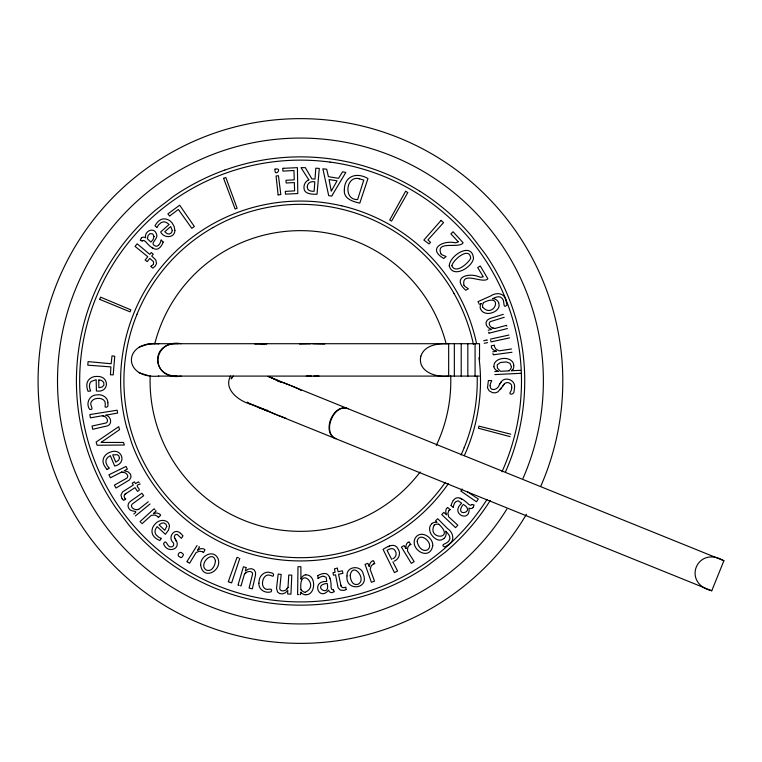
<?xml version="1.0" encoding="UTF-8"?>
<svg xmlns="http://www.w3.org/2000/svg" width="762" height="762" viewBox="0 0 762 762"><rect width="100%" height="100%" fill="white"/><g stroke="black" fill="none" stroke-linecap="round" stroke-linejoin="round"><path stroke-width="1.14" d="M511.264 366.427L510.035 363.312L506.339 361.94L500.434 362.483L497.234 364.788L497.424 368.094L500.405 371.285L509.159 370.865M490.08 385.924C490.271 392.154 498.529 389.477 499.405 384.524A33.652 33.652 0 0 1 500.424 383.038C504.168 375.352 516.122 379.924 514.483 387.868M511.75 387.172C512.435 382.705 505.882 380.762 503.796 384.648A23.508 23.508 0 0 0 502.682 386.239L497.919 391.887L495.405 392.83L492.576 392.687L489.223 390.858L487.499 387.868L488.394 380.552L491.757 380.543L490.576 383.334A7.534 7.534 0 0 0 490.252 384.381L490.204 384.677A7.258 7.258 0 0 0 490.109 385.372L490.09 385.62M514.474 388.039L514.217 390.287A12.268 12.268 0 0 1 514.093 390.887C514.569 394.983 507.511 395.364 510.702 391.468A11.306 11.306 0 0 0 511.512 389.22L511.626 388.477A10.049 10.049 0 0 0 511.721 387.772L511.74 387.401M288.017 587.302L288.769 575.015L291.798 575.167L290.941 594.15L287.607 593.979L287.826 590.417L285.34 592.798L282.607 593.884L279.673 593.608L277.549 592.026L276.539 588.293L278.168 574.081L281.188 574.405L279.93 586.873C278.311 592.798 286.903 591.55 288.017 587.302A15.935 15.935 0 0 1 286.731 588.912M300.942 592.217L300.523 594.579L299.971 594.579M249.098 588.064L252.117 575.891C254.556 570.595 247.202 570.138 244.469 574.062L241.03 585.892L240.23 585.654M237.039 557.374L228.267 581.739L228.895 581.968M249.803 403.927L711.756 590.769L723.9 560.746L268.091 376.39M230.524 376.095C223.276 389.22 238.696 400.822 250.06 404.031M472.173 504.454L474.05 505.006A5.229 5.229 0 0 1 473.707 506.187L473.697 506.225A5.286 5.286 0 0 1 473.354 506.882L473.097 507.273M153.467 264.1L153.543 261.709L149.79 258.366L147.19 261.633L145.151 260.042L147.78 256.727L135.055 246.374L137.17 243.802L149.743 254.356L151.295 252.527L153.257 254.213L151.724 256.022L155.762 259.928L156.543 263.5L155.391 265.862L152.895 268.129L150.733 266.462L151.362 266.043M197.625 550.04L199.473 547.011L198.987 546.706M462.182 488.985L460.791 491.033L476.46 501.787L478.326 499.024L467.706 491.976M501.596 387.848L501.663 387.744A23.927 23.927 0 0 1 500.291 389.62M453.314 500.501L453.619 500.101A5.648 5.648 0 0 1 453.819 499.843C457.981 494.138 465.772 501.501 468.63 504.311L470.583 505.32L472.059 504.634M142.132 241.068L140.294 240.363A5.239 5.239 0 0 1 140.751 239.22L140.77 239.192A5.286 5.286 0 0 1 141.17 238.563L141.465 238.201M461.2 503.692C449.885 514.283 470.859 523.113 468.973 508.044A3.258 3.258 0 0 0 473.259 507.416M462.62 505.13C454.123 517.684 476.45 512.264 463.229 504.377M461.629 503.139L458.076 500.786L455.495 501.92M233.229 376.095L231.086 378.885L233.096 376.333M448.942 510.492L447.913 513.121L448.58 516.731L457.819 525.208L455.552 527.647L441.75 514.588L443.817 512.369L446.437 514.769M142.237 240.935L143.77 240.392L145.609 241.592C148.18 244.669 155.2 252.774 159.896 247.507A5.648 5.648 0 0 0 160.134 247.279L160.468 246.907A15.354 15.354 0 0 0 163.144 242.078M447.208 507.911L447.675 507.502L450.113 509.597M449.104 510.321L449.17 510.254A4.553 4.553 0 0 1 450.113 509.607M140.227 484.041C132.045 485.88 143.523 489.29 137.427 491.328L134.988 487.632L124.92 494.281L124.035 495.986L124.673 497.929M431.749 523.837C428.168 526.78 429.473 532.628 432.33 535.838A11.782 11.782 0 0 0 432.54 536.096C435.007 539.21 439.912 541.83 443.446 538.848A7.925 7.925 0 0 0 443.713 538.629L443.998 538.382M158.772 343.71C122.32 340.357 122.282 379.476 158.772 376.095M158.525 245.202C157.582 246.116 156.486 246.507 155.438 246.031C148.438 243.221 159.201 239.125 156.391 233.829C154.124 226.466 143.894 231.219 145.637 237.849A3.248 3.248 0 0 0 141.313 238.049M449.561 543.83C455.266 539.867 452.742 531.895 447.475 528.523L437.721 518.722L435.55 520.846L437.045 522.399A6.277 6.277 0 0 0 431.949 523.456M141.989 523.751L151.314 515.36L154.972 515.045L157.486 516.322M153.467 513.417L156.115 511.035L155.734 510.616M449.351 544.011L445.427 546.725A21.06 21.06 0 0 1 444.779 547.021C438.998 544.392 447.904 543.839 449.161 540.401C451.59 537.162 448.008 533.324 445.675 531.333M148.266 501.758L138.617 509.416C134.179 510.931 128.159 506.063 133.54 503.101L143.656 495.7L141.894 493.243L130.74 501.12C128.226 502.539 127.102 506.12 128.949 508.502C130.683 512.721 139.837 509.673 133.76 514.055M434.197 525.132C426.625 540.048 456.228 540.039 438.693 524.104M409.48 545.087L407.794 547.345L407.48 551.002L414.157 561.623L411.318 563.375L401.45 547.126L404.031 545.535L405.927 548.545M408.489 542.144L409.042 541.858L410.842 544.535M409.67 544.963L409.765 544.916A4.553 4.553 0 0 1 410.842 544.544M392.801 558.794C396.04 557.67 397.05 553.641 395.249 550.926A4.886 4.886 0 0 0 395.097 550.669C393.706 547.497 389.42 548.564 387.058 550.412L391.639 559.384M394.202 561.194C399.031 559.241 401.203 553.012 397.926 548.764C394.706 542.22 387.363 546.697 383.048 549.345L394.44 572.605L397.583 571.033L392.906 561.861M346.091 589.54L345.843 587.083L345.081 587.416A5.277 5.277 0 0 1 344.643 587.559L344.576 587.578M121.396 472.183L110.423 477.774L108.937 474.793L126.006 466.439L127.359 469.154L124.187 470.764L128.054 471.821L130.483 474.135L131.045 477.06L129.55 479.879L116.005 488.032L114.357 485.137L125.301 479.022C130.921 476.869 125.854 471.421 121.396 472.183A18.85 18.85 0 0 1 123.415 472.44M107.09 469.468L109.376 468.135A27.146 27.146 0 0 1 108.175 466.858L107.985 466.639A8.811 8.811 0 0 1 107.232 465.63L105.937 462.553L106.042 459.934L107.471 457.581L110.29 455.647L114.71 466.049C127.606 463.144 121.463 447.342 110.261 452.19A10.439 10.439 0 0 0 109.604 452.428C105.108 453.933 101.632 459.048 103.47 463.753A9.373 9.373 0 0 0 103.584 464.068L104.308 465.639A21.155 21.155 0 0 0 107.118 469.44M481.193 303.571L479.136 304.248M483.365 302.638C504.53 291.922 493.938 319.63 482.737 307.21M492.604 298.675C495.214 297.37 499.653 295.275 502.025 298.256C505.168 300.561 502.358 309.582 506.949 305.076A21.079 21.079 0 0 0 506.911 304.448L505.758 299.733M373.351 563.994L371.237 565.861L370.17 569.385L374.513 581.149L371.38 582.273L365.074 564.356L367.932 563.328L369.16 566.652M372.989 560.918L373.58 560.756L374.799 563.737A4.553 4.553 0 0 0 373.666 563.88L373.666 563.89M139.208 347.062L148.123 344.224L158.896 343.71M504.215 317.297L492.252 321.04C486.432 321.545 489.937 328.422 494.671 328.527L506.559 325.317L506.768 326.117M488.213 330.279L491.642 329.346L488.442 327.812L486.432 325.431L485.994 322.697L487.223 320.192L489.909 318.516L503.263 314.325M333.394 589.836L334.337 591.56A5.229 5.229 0 0 1 333.27 592.141L333.232 592.16A5.286 5.286 0 0 1 332.527 592.379L332.099 592.465M488.985 333.213L507.397 328.536M490.385 339.128L508.94 335.042M344.3 587.645L342.233 587.492L341.033 586.073L338.566 574.262L342.91 573.357L342.357 570.824L338.071 571.719L337.337 568.014L334.48 568.89L335.09 572.281L333.023 572.643L333.461 575.196L335.547 574.824L338.061 587.626L340.357 590.083L343.767 590.407A4.162 4.162 0 0 0 344.081 590.331L344.357 590.255A10.163 10.163 0 0 0 346.081 589.531M102.537 415.709L90.411 417.843L89.859 414.557L117.148 410.213L117.634 413.071L105.632 415.176C111.547 416.147 112.776 425.51 106.042 426.196L92.735 429.292L92.011 426.034L104.27 423.386C110.271 423.062 106.899 415.995 102.537 415.709A18.85 18.85 0 0 1 104.394 416.547M492.738 351.815L496.252 351.282M511.531 348.967L499.129 350.853L495.9 349.091L494.5 346.643M333.213 589.874L331.661 589.283L331.032 587.216C331.403 583.121 330.375 572.433 323.879 573.529A5.648 5.648 0 0 0 323.469 573.567L323.069 573.624A15.335 15.335 0 0 0 317.84 575.653M326.25 581.492C310.753 580.892 319.221 602.018 328.622 590.083A3.258 3.258 0 0 0 332.08 592.684M493.166 354.825L511.997 352.263M326.755 581.435L326.146 577.263L323.44 576.186M305.781 574.891C316.249 574.405 316.078 594.541 306.276 594.731M254.698 344.005L266.833 344.005M327.184 583.416C330.689 598.446 311.448 585.921 326.346 583.502M494.709 371.561L498.253 371.389M511.54 370.751A11.44 11.44 0 0 0 512.207 370.094L512.75 369.456A9.925 9.925 0 0 1 511.531 370.742L520.589 370.303M494.833 374.599L520.722 373.313M181.223 343.71C153.867 338.576 148.361 376.371 177.003 376.037M178.365 343.729C148.38 341.919 152.352 381.105 181.223 376.095M318.973 376.047L313.83 376.095M310.639 343.71L300.447 343.957A71.857 71.857 0 0 0 299.542 344.014M158.448 343.71L479.527 343.71L479.527 359.902M139.122 372.742L148.123 375.571M158.448 376.095L479.308 376.095M312.839 343.71L324.688 344.024M311.572 376.095L306.295 376.057M260.937 343.71L263.671 343.967M298.523 594.57L297.609 594.56L297.999 566.718L300.895 566.737L300.914 578.92M305.305 592.141C320.411 585.759 298.485 564.804 300.933 589.836M358.273 178.47C345.738 176.393 343.491 200.301 357.645 199.539L363.769 180.08L358.273 178.47A16.802 16.802 0 0 1 359.483 178.775M267.119 410.423L267.691 410.556M250.917 588.512L252.336 588.845L255.489 575.215L255.527 572.3L254.137 569.843L251.489 568.652L248.326 569.119L245.345 571.052L246.155 567.585M250.507 588.416L249.898 588.264M510.778 434.178L478.965 426.129L478.422 428.225L510.14 436.636M280.245 381.772L281.511 382.133M245.793 567.48L243.43 566.776L238.039 584.997M265.452 409.975L264.376 409.642M239.03 585.302L238.439 585.121M267.5 410.613L250.06 403.67M282.359 382.391L289.76 385.153M286.083 418.338L277.949 415.309M263.833 409.461L258.775 407.556M239.801 558.346L231.619 582.911L230.991 582.701M346.767 408.222C332.518 404.355 321.269 433.121 335.937 438.76M230.562 582.549L229.314 582.111M238.516 557.898L237.411 557.508M723.9 560.746C696.954 544.792 681.295 583.502 711.756 590.769M268.681 376.628L269.853 377.104M348.072 408.737C333.899 403.193 322.05 431.921 335.309 438.502M270.92 377.533L277.406 380.428M291.227 385.743L297.085 388.287A48.987 48.968 24.7 0 1 300.085 389.83M276.901 414.88L272.786 413.147A62.093 62.093 0 0 1 268.834 411.232M270.443 377.333L279.321 381.391M202.311 551.678L199.53 551.183L196.12 552.526L189.595 563.242L188.176 562.366M267.033 410.204L267.938 410.728M300.666 390.173L301.285 390.554M247.298 402.079L249.088 403.174M187.823 562.146L187.29 561.813M197.063 545.506L186.938 561.594M279.921 381.876L280.416 382.2M204.502 549.478L204.997 549.85L203.416 552.65A4.553 4.553 0 0 0 202.597 551.85L202.54 551.821M182.909 553.793C184.585 554.231 181.518 558.784 180.48 557.365M182.489 553.498C179.908 549.859 175.698 555.946 180.051 557.07M180.261 533.086C174.088 527.418 167.259 537.848 173.326 542.782C174.374 544.725 173.345 546.878 170.993 546.945C167.03 547.497 166.354 538.115 163.573 543.697C167.164 554.536 183.099 548.84 174.936 538.61M451.056 505.549L453.247 507.368M180.432 533.229L180.775 533.533A13.697 13.697 0 0 1 181.156 533.876L182.69 535.524M441.179 254.07L441.198 254.089A6.41 6.41 0 0 0 441.493 254.365L441.608 254.46A6.677 6.677 0 0 0 442.274 254.956L446.084 256.508L443.77 258.489C426.815 248.688 443.246 239.944 455.19 242.792A8.639 8.639 0 0 0 458.21 241.745M161.211 240.078L163.22 242.106M141.294 522.97L140.599 522.199M458.21 241.735L450.894 233.877L453.057 231.762L463.115 242.764C459.429 249.136 435.416 239.897 440.922 253.794M154.848 509.626L154.095 508.768L140.056 521.57M182.975 535.867L181.366 538.324L177.175 534.333L175.193 534.753L174.327 536.524A5.353 5.353 0 0 0 174.993 538.582M160.22 514.845L160.591 515.341L158.267 517.569A4.553 4.553 0 0 0 157.715 516.569L157.658 516.503M150.047 503.977L135.331 515.998M139.17 482.727L138.465 481.841L135.541 483.66L134.445 481.879L132.226 483.222L133.34 485.032L122.587 491.89L120.948 495.014L121.901 498.424A4.162 4.162 0 0 0 122.082 498.691M124.797 498.1L124.863 498.186A5.277 5.277 0 0 0 125.13 498.5L125.749 499.129L123.625 500.329A10.163 10.163 0 0 1 122.244 498.929L122.158 498.796M463.982 285.226L464.106 285.417A6.41 6.41 0 0 0 464.334 285.74L464.429 285.864A6.677 6.677 0 0 0 464.982 286.483L468.392 288.779L465.725 290.246C451.142 277.197 468.982 271.986 480.108 277.206A8.63 8.63 0 0 0 483.279 276.797L477.726 267.595L480.279 265.967L487.861 278.797C482.87 284.293 461.391 270.329 463.887 285.074M308.858 179.927L301 167.63L305.362 167.678L311.868 178.889L315.011 179.089L315.792 168.164L319.297 168.44L317.021 194.243C312.001 194.281 303.467 194.31 303.981 187.138A5.477 5.477 0 0 1 303.99 186.804L304.019 186.452A8.011 8.011 0 0 1 308.81 179.803M478.307 302.333L477.993 301.638L490.614 295.999C495.662 292.389 503.892 292.56 505.682 299.523M478.46 302.685L478.688 303.2M480.689 309.124C482.108 313.287 488.109 314.373 492.081 312.753A11.782 11.782 0 0 0 492.404 312.649C496.176 311.439 500.377 307.791 498.834 303.428A7.925 7.925 0 0 0 498.729 303.105L498.615 302.79M126.635 427.063L131.988 443.894A180.737 180.737 0 0 0 152.324 482.965A178.365 178.365 0 0 0 163.03 497.014A180.299 180.299 0 0 0 202.625 531.933A178.727 178.727 0 0 0 217.894 540.81A180.337 180.337 0 0 0 267.843 557.936A178.384 178.384 0 0 0 285.34 560.299A180.604 180.604 0 0 0 338.042 556.984A177.994 177.994 0 0 0 355.121 552.479A180.594 180.594 0 0 0 402.536 529.247A178.356 178.356 0 0 0 416.585 518.541A180.318 180.318 0 0 0 448.427 483.527M488.747 332.289L488.89 332.842M483.689 340.795L487.013 339.871L487.137 340.423M490.661 340.423L490.785 340.985M509.549 337.89L490.976 341.909M487.594 342.605L484.222 343.3M493.995 366.665C492.928 357.016 512.474 355.006 513.779 365.055M492.985 353.511L493.062 354.073M491.395 346.348L491.366 345.796L494.528 345.176A4.553 4.553 0 0 0 494.443 346.319L494.462 346.424M107.861 402.727C107.994 397.602 102.26 394.03 97.288 394.84A11.544 11.544 0 0 0 96.755 394.887C89.421 394.849 85.458 403.612 89.687 409.423C95.25 410.166 88.906 404.946 91.297 401.945C92.383 399.717 94.917 398.631 97.279 398.44C100.698 397.859 105.566 399.593 105.28 403.727A14.668 14.668 0 0 1 105.118 405.765C104.032 408.499 108.899 407.184 107.918 404.765A18.088 18.088 0 0 0 107.909 403.431L107.871 402.784M317.792 575.577L318.04 578.425M513.798 365.379L513.798 365.55A9.115 9.115 0 0 1 513.788 366.112L513.731 366.932A5.086 5.086 0 0 1 512.836 369.522M475.078 343.71L475.078 376.095M467.83 343.71L467.83 376.095M461.22 343.71L461.22 376.095M454.343 343.71L454.343 376.095M212.827 227.667A176.527 176.527 0 0 1 367.303 217.427A177.527 177.527 0 0 1 406.46 239.554A175.441 175.441 0 0 1 426.806 257.356A177.527 177.527 0 0 1 453.923 293.246M212.817 227.648A177.527 177.527 0 0 0 176.936 254.775A175.441 175.441 0 0 0 159.134 275.111A177.527 177.527 0 0 0 136.97 314.258M137.008 314.277A176.479 176.479 0 0 0 147.256 468.735A177.498 177.498 0 0 0 174.346 504.634A175.384 175.384 0 0 0 194.681 522.446A177.489 177.489 0 0 0 233.839 544.601A176.479 176.479 0 0 0 388.306 534.324M388.325 534.352A177.498 177.498 0 0 0 424.215 507.225A175.384 175.384 0 0 0 442.017 486.889A177.489 177.489 0 0 0 445.322 482.317M464.172 447.742A177.489 177.489 0 0 1 461.029 454.971M477.183 376.19A176.479 176.479 0 0 1 464.144 447.723M453.895 293.265A176.479 176.479 0 0 1 473.402 344.348M263.976 344.538A48.216 12.249 57.5 0 1 264.233 344.624M277.368 380.829A48.216 31.442 68.7 0 1 278.863 381.676M266.862 410.775A48.216 32.061 -26.4 0 1 265.195 410.299M450.704 375.637A150.362 150.362 0 0 1 436.312 445.408M420.167 471.964A150.362 150.362 0 0 1 150.181 375.637M154.753 343.814A150.362 150.362 0 0 1 446.132 343.814M330.051 162.115A220.856 220.856 0 0 0 90.068 447.951A221.685 221.685 0 0 0 118.567 506.178A219.285 219.285 0 0 0 138.903 531.533A221.675 221.675 0 0 0 189.557 571.986A219.075 219.075 0 0 0 208.817 581.949A221.151 221.151 0 0 0 346.577 597.084A219.085 219.085 0 0 0 367.532 591.522A221.675 221.675 0 0 0 425.758 563.013A219.275 219.275 0 0 0 451.114 542.677A221.675 221.675 0 0 0 487.051 499.424M501.987 471.783A221.151 221.151 0 0 0 516.655 334.994A219.018 219.018 0 0 0 511.092 314.049A221.713 221.713 0 0 0 482.584 255.822A219.351 219.351 0 0 0 462.248 230.467A221.799 221.799 0 0 0 411.594 190.005A218.665 218.665 0 0 0 392.335 180.042A221.275 221.275 0 0 0 330.051 162.068M477.498 413.728A179.946 179.946 0 0 1 464.248 455.733M126.578 427.015A179.946 179.946 0 0 1 341.805 205.864M341.947 205.864A180.127 180.127 0 0 1 438.121 264.986A178.384 178.384 0 0 1 448.818 279.025A180.594 180.594 0 0 1 472.049 326.45A177.965 177.965 0 0 1 476.564 343.519M478.984 357.664A180.604 180.604 0 0 1 479.86 396.221A178.422 178.422 0 0 1 477.507 413.728M526.409 514.312A262.357 262.357 0 0 1 77.372 519.103A262.357 262.357 0 0 1 281.854 119.301A262.357 262.357 0 0 1 540.791 486.185M506.863 509.083A242.926 242.926 0 0 1 92.011 505.787A242.926 242.926 0 0 1 285.036 138.56A242.926 242.926 0 0 1 522.999 478.393M224.733 170.117A223.933 223.933 0 0 1 419.967 191.348M224.723 170.078A225.209 225.209 0 0 0 173.917 196.063L155.734 209.941A225.2 225.2 0 0 0 110.89 261.585A222.38 222.38 0 0 0 95.593 290.303A224.438 224.438 0 0 0 80.696 424.653A222.409 222.409 0 0 0 86.049 445.989A225.171 225.171 0 0 0 115.643 507.654L129.511 525.847A225.161 225.161 0 0 0 181.156 570.69A222.409 222.409 0 0 0 209.874 585.978A224.438 224.438 0 0 0 344.233 600.875A222.409 222.409 0 0 0 365.56 595.522A225.171 225.171 0 0 0 427.225 565.928L445.418 552.059A225.161 225.161 0 0 0 490.261 500.415M505.568 471.707A224.438 224.438 0 0 0 520.446 337.347A222.39 222.39 0 0 0 515.093 316.011A225.209 225.209 0 0 0 485.508 254.346L471.64 236.153A225.209 225.209 0 0 0 419.995 191.31M161.106 240.049A11.535 11.535 0 0 1 158.944 244.888M153.352 248.422A11.84 11.84 0 0 1 152.019 247.355M153.495 264.176A8.211 8.211 0 0 1 151.314 265.967M244.469 574.072A18.84 18.84 0 0 1 246.031 572.767M340.957 585.892A7.953 7.953 0 0 1 340.604 584.597M318.116 578.51A11.525 11.525 0 0 1 322.859 576.158M329.422 577.005A11.849 11.849 0 0 1 329.765 578.691M406.194 548.459A6.029 6.029 0 0 1 407.87 542.315M446.675 514.617A6.029 6.029 0 0 1 446.656 508.254M445.732 531.314A6.744 6.744 0 0 1 444.084 538.467M434.14 525.047A6.277 6.277 0 0 1 438.664 524.218M451.133 505.568A15.345 15.345 0 0 1 453.276 500.472M453.361 507.378A11.525 11.525 0 0 1 455.028 502.349M460.248 498.281A11.84 11.84 0 0 1 461.686 499.215M125.054 494.138A7.953 7.953 0 0 1 126.13 493.338M138.617 509.407A15.935 15.935 0 0 1 136.56 509.521M153.6 513.664A6.039 6.039 0 0 1 159.934 514.264M175.698 540.106A22.412 22.412 0 0 1 176.365 541.525M197.825 550.25A6.029 6.029 0 0 1 204.064 549.002M369.446 566.633A6.039 6.039 0 0 1 372.342 560.965M301.028 578.958A6.458 6.458 0 0 1 305.743 574.691M305.8 594.827A6.658 6.658 0 0 1 300.866 592.264M305.181 592.379A7.029 7.029 0 0 1 301.057 589.74M499.415 384.534A28.413 28.413 0 0 1 501.148 382.086M502.691 386.248A19.46 19.46 0 0 1 504.292 384.038M496.281 351.006A6.029 6.029 0 0 1 491.319 347.024M494.671 328.527A18.85 18.85 0 0 1 492.747 327.87M498.291 371.285A6.448 6.448 0 0 1 493.814 366.77M511.512 366.503A7.029 7.029 0 0 1 509.064 370.751M480.374 308.715A6.277 6.277 0 0 1 481.203 303.581M492.604 298.609A6.744 6.744 0 0 1 498.7 302.695M482.632 307.229A6.277 6.277 0 0 1 483.47 302.704M388.277 546.687A22.87 22.87 0 0 1 389.582 546.04M89.459 385.791L89.63 387.801A8.811 8.811 0 0 0 89.926 388.934L90.049 389.296A27.137 27.137 0 0 0 90.688 390.925L88.068 391.316A21.155 21.155 0 0 1 86.878 386.734L86.82 385A9.373 9.373 0 0 1 86.83 384.667C86.868 379.609 92.002 376.152 96.736 376.428A10.439 10.439 0 0 1 97.431 376.457C109.652 376.095 109.452 393.059 96.412 390.973L96.174 379.667L91.202 381.467L89.906 383.286L89.459 385.724M169.469 526.332L168.478 530.142L165.383 534.305L157.115 526.599L155.286 529.609L154.972 532.247L155.943 534.676L158.382 536.953A8.811 8.811 0 0 0 159.401 537.534L159.744 537.696A27.146 27.146 0 0 0 161.363 538.372L159.81 540.525A21.155 21.155 0 0 1 155.696 538.191L154.419 537.019A9.373 9.373 0 0 1 154.181 536.781C150.581 533.229 151.686 527.133 155.181 523.932A10.439 10.439 0 0 1 155.686 523.456C159.553 518.855 169.164 519.208 169.469 526.332M172.298 230.534L171.507 232.734L169.335 234.058L167.173 233.705L164.744 231.734L170.678 226.533L172.298 230.534M258.889 583.178C258.318 589.674 265.414 593.769 271.186 591.76C273.406 586.607 266.662 591.312 264.414 588.197C262.557 586.549 262.204 583.825 262.652 581.501C263.014 578.034 265.995 573.824 269.891 575.215A14.688 14.688 0 0 1 271.815 575.92C274.158 577.701 274.206 572.662 271.605 572.957A18.117 18.117 0 0 0 270.32 572.595C265.595 570.748 259.613 575.043 259.185 580.511A11.544 11.544 0 0 0 259.09 581.035L258.889 583.178M449.256 265.852C452.609 278.787 471.802 267.729 473.507 258.508C472.202 241.24 449.58 255.384 449.256 265.852M98.755 380.324L98.87 387.715L102.213 387.029L103.927 385.029L103.689 382.219L101.441 380.39L98.755 379.828L98.755 380.324M417.195 541.249C417.566 545.802 422.148 552.374 427.292 549.945A5.753 5.753 0 0 0 428.254 549.231C434.226 543.02 419.338 530.79 417.195 541.249M154.029 236.477L153.172 239.363L150.943 242.106L147.342 238.763L148.161 235.391L150.066 233.582L152.752 233.972L154.029 236.477M200.682 565.299C203.092 581.168 222.666 570.528 218.008 558.594C213.484 548.64 199.796 556.06 200.682 565.299M347.015 575.948C345.138 591.712 369.637 589.464 363.35 574.396C361.74 564.623 346.1 565.804 347.015 575.948M432.768 545.468C430.244 561.48 409.775 550.088 415.014 538.477C420.005 529.323 432.978 536.819 432.768 545.468M215.427 561.07C215.151 565.29 212.15 571.805 206.978 570.319A5.753 5.753 0 0 1 205.911 569.786C198.206 564.147 213.265 549.269 215.427 561.07M166.754 526.371L164.763 530.276L159.029 524.856L161.639 523.18L163.849 522.903L166.002 524.246L166.754 526.371M350.225 575.158C350.263 579.025 351.987 585.111 356.902 584.54A5.763 5.763 0 0 0 358.054 584.216C367.265 579.577 352.987 561.165 350.225 575.158M344.338 189.957C343.386 198.815 352.949 201.635 359.788 203.121L367.97 178.546C356.521 171.812 344.357 176.098 344.338 189.957M119.491 458.019L118.586 460.277L115.776 462.115L112.747 454.838L117.481 454.743L118.891 456.028L119.491 458.019M174.898 230.391C174.85 238.335 163.649 238.458 160.668 231.972L169.116 224.457L166.297 222.361L163.706 221.799L161.192 222.542L158.696 224.752A8.811 8.811 0 0 0 158.02 225.714L157.877 225.952A27.137 27.137 0 0 0 157.001 227.581L155.01 225.838A21.155 21.155 0 0 1 157.715 221.961L159.001 220.799A9.373 9.373 0 0 1 159.268 220.589C163.135 217.341 169.097 219.008 171.955 222.79A10.439 10.439 0 0 1 172.393 223.342L174.193 226.695L174.898 230.391M110.48 374.294L110.461 374.79L113.205 374.885L114.748 356.235L112.024 355.873L111.147 363.731L88.087 361.636L87.792 365.169L110.881 366.893L110.48 374.294M451.847 265.748C455.457 274.406 467.897 263.633 470.687 258.337C469.716 245.945 453.142 259.585 451.847 265.748M307.296 186.757L307.296 186.814A4.41 4.41 0 0 0 307.286 187.138C307.067 190.748 311.372 191.519 314.135 191.262L314.811 181.832C311.382 180.899 307.219 182.851 307.296 186.757M420.862 356.149C417.176 371.78 436.445 377.781 448.666 376.095L448.666 343.71C438.426 343.348 424.605 344.757 420.862 356.149M99.708 299.361L130.054 311.839L130.874 309.848L100.613 297.151L99.708 299.361M331.622 190.51L331.27 191.157L329.051 179.546L337.061 180.842L331.622 190.51M332.556 194.624L331.737 196.12L328.698 195.634L322.878 168.793L326.688 169.221L328.432 176.679L338.557 178.327L342.576 171.793L345.805 172.469L332.556 194.624M405.594 191.291L389.706 219.999L391.582 221.056L407.813 192.538L405.594 191.291M441.055 220.418L423.853 240.078L429.054 243.907L430.54 242.326L427.93 239.925L443.551 222.628L441.055 220.418M170.136 215.627L169.593 216.046L167.888 213.893L179.67 205.188L194.348 226.524L191.795 228.314L178.356 209.455L170.136 215.627M102.27 441.598L101.136 442.436L123.454 442.455L124.368 445.018L97.107 445.256L96.488 443.255L96.126 442.055L118.748 426.644L119.529 429.663L102.27 441.598M223.59 178.298L235.106 209.017L237.125 208.255L225.819 177.47L223.59 178.298M275.015 169.154C274.215 178.26 283.521 167.202 275.015 169.154M278.12 194.881L276.054 175.993L278.444 175.727L280.845 194.567L278.12 194.881M283.616 168.297L282.702 168.373L282.931 171.117L293.961 170.478L294.256 179.851L285.988 180.289L286.188 182.994L294.342 182.566L294.599 190.871L285.283 191.395L285.502 194.139L297.799 193.548L297.418 167.65L283.616 168.297"/></g></svg>
